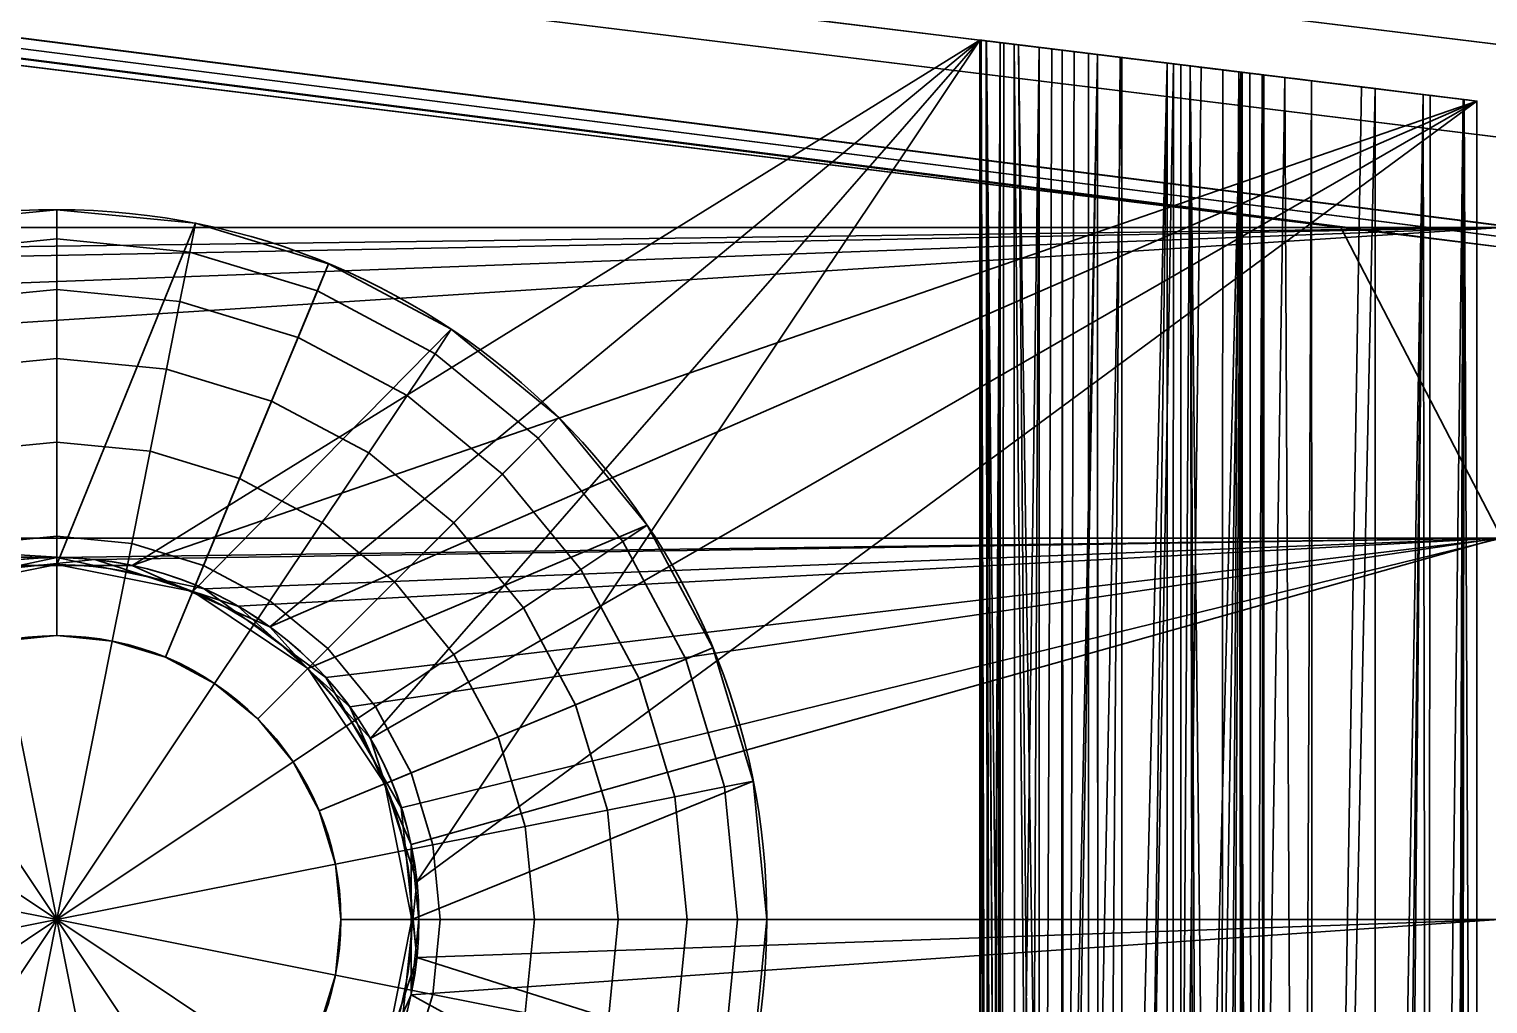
# Model space of a CAD drawing. Header units: millimetres. Extents: x 516 to 946, y 0 to 190.
# Drawn here: x 666.73 to 677, y 160.82 to 167.68 of the extents above; entities that cross this region are included whole.
import ezdxf

# ---------------------------------------------------------------- set-up
doc = ezdxf.new("R2010")
doc.units = ezdxf.units.MM
doc.layers.add('1', color=7, linetype='Continuous', true_color=0xffffff)

# ---------------------------------------------------------------- blocks, each defined once
blk = doc.blocks.new('UG_SURFACE_001')
at = {"layer": '1', "color": 252, "linetype": 'Continuous', "lineweight": 35}
for points in [[(161.528692, 168.725714, 3.5), (149.199486, 168.725714, 3.5), (149.199486, 166.288331, 3.5), (161.528692, 166.288331, 3.5)], [(161.528692, 166.288331, 1.5), (149.199486, 166.288331, 1.5), (149.199486, 168.725714, 1.5), (161.528692, 168.725714, 1.5)], [(161.528692, 166.288331, 3.5), (149.199486, 166.288331, 3.5), (149.199486, 164.100945, 3.5), (161.528692, 164.100945, 3.5)], [(161.528692, 164.100945, 1.5), (149.199486, 164.100945, 1.5), (149.199486, 166.288331, 1.5), (161.528692, 166.288331, 1.5)], [(149.199486, 164.100945, 3.5), (150.586471, 163.838744, 3.5), (151.641011, 163.949579, 3.5)], [(151.641011, 163.949579, 3.5), (161.528692, 164.100945, 3.5), (149.199486, 164.100945, 3.5)], [(149.199486, 164.100945, 1.5), (161.528692, 164.100945, 1.5), (151.641011, 163.949579, 1.5)], [(151.641011, 163.949579, 1.5), (150.586471, 163.838744, 1.5), (149.199486, 164.100945, 1.5)], [(161.528692, 164.100945, 3.5), (151.641011, 163.949579, 3.5), (152.649462, 163.621917, 3.5)], [(152.649462, 163.621917, 1.5), (151.641011, 163.949579, 1.5), (161.528692, 164.100945, 1.5)], [(152.649462, 163.621917, 3.5), (153.437465, 162.912399, 3.5), (161.528692, 164.100945, 3.5)], [(161.528692, 164.100945, 1.5), (153.437465, 162.912399, 1.5), (152.649462, 163.621917, 1.5)], [(161.528692, 164.100945, 3.5), (153.437465, 162.912399, 3.5), (153.86875, 161.943734, 3.5)], [(153.86875, 161.943734, 1.5), (153.437465, 162.912399, 1.5), (161.528692, 164.100945, 1.5)], [(153.86875, 161.943734, 3.5), (153.86875, 161.41355, 3.5), (161.528692, 161.41355, 3.5), (161.528692, 164.100945, 3.5)], [(161.528692, 164.100945, 1.5), (161.528692, 161.41355, 1.5), (153.924465, 161.41355, 1.5), (153.86875, 161.943734, 1.5)], [(151.641011, 163.949579, 1.5), (151.641011, 163.949579, 3.5), (150.586471, 163.838744, 3.5), (150.586471, 163.838744, 1.5)], [(152.649462, 163.621917, 1.5), (152.649462, 163.621917, 3.5), (151.641011, 163.949579, 3.5), (151.641011, 163.949579, 1.5)], [(153.437465, 162.912399, 1.5), (153.437465, 162.912399, 3.5), (152.649462, 163.621917, 3.5), (152.649462, 163.621917, 1.5)], [(153.86875, 161.943734, 1.5), (153.86875, 161.943734, 3.5), (153.437465, 162.912399, 3.5), (153.437465, 162.912399, 1.5)], [(153.924465, 161.41355, 1.5), (153.86875, 161.41355, 3.5), (153.86875, 161.943734, 3.5)], [(153.86875, 161.943734, 3.5), (153.86875, 161.943734, 1.5), (153.924465, 161.41355, 1.5)], [(153.86875, 160.883382, 3.5), (153.437465, 159.914702, 3.5), (161.528692, 156.675711, 3.5), (161.528692, 161.41355, 3.5)], [(161.528692, 161.41355, 3.5), (153.86875, 161.41355, 3.5), (153.86875, 160.883382, 3.5)], [(153.86875, 160.883382, 1.5), (153.924465, 161.41355, 1.5), (161.528692, 161.41355, 1.5), (161.528692, 156.675711, 1.5)], [(153.924465, 161.41355, 1.5), (153.86875, 160.883382, 1.5), (153.86875, 160.883382, 3.5)], [(153.86875, 160.883382, 3.5), (153.86875, 161.41355, 3.5), (153.924465, 161.41355, 1.5)], [(161.528692, 156.675711, 1.5), (153.437465, 159.914702, 1.5), (153.86875, 160.883382, 1.5)], [(153.437465, 159.914702, 1.5), (153.437465, 159.914702, 3.5), (153.86875, 160.883382, 3.5), (153.86875, 160.883382, 1.5)]]:
    blk.add_3dface(points, dxfattribs=at)
blk = doc.blocks.new('1стенка_MODEL')
at = {"layer": '1', "color": 252, "linetype": 'Continuous', "lineweight": 35, "extrusion": (0, 0, -1)}
blk.add_circle((-151.374469, 161.413552, -3.5), 2.55, dxfattribs=at)
at = {"layer": '1', "color": 252, "linetype": 'Continuous', "lineweight": 35}
blk.add_circle((151.374469, 161.413552, 1.5), 2.55, dxfattribs=at)
blk.add_blockref('UG_SURFACE_001', (0, 0), dxfattribs=at)
blk = doc.blocks.new('UG_SURFACE_002')
at = {"layer": '1', "color": 252, "linetype": 'Continuous', "lineweight": 35}
for points in [[(2.492546, 189.693958, 16.5), (201.001778, 165.320083, 3.5), (193.116084, 166.288331, 3.5)], [(193.116084, 166.288331, 3.5), (181.150854, 167.757466, 3.5), (2.492546, 189.693958, 16.5)], [(2.492546, 189.693958, 16.5), (220.852703, 162.882701, 3.5), (210.930929, 164.100945, 3.5)], [(210.930929, 164.100945, 3.5), (201.001778, 165.320083, 3.5), (2.492546, 189.693958, 16.5)], [(2.492546, 189.693958, 16.5), (254.704952, 158.726171, 3.5), (220.852703, 162.882701, 3.5)], [(254.704952, 158.726171, 3.5), (2.492546, 189.693958, 16.5), (7.492546, 189.08003, 21.500001), (414.399207, 139.11818, 21.500001)], [(7.492546, 187.785283, 21.500001), (414.242595, 137.84267, 21.500001), (414.399207, 139.11818, 21.500001), (7.492546, 189.08003, 21.500001)], [(414.242595, 137.84267, 21.500001), (7.492546, 187.785283, 21.500001), (7.489942, 187.724829, 21.497397)], [(2.492546, 187.540576, 6.734633), (419.101447, 136.387423, 6.734633), (419.120014, 136.538535, 7.5), (2.492546, 187.693954, 7.5)], [(413.8695, 137.183219, 20.8), (7.697187, 187.054902, 20.8), (2.492546, 187.693954, 7.5), (419.120014, 136.538535, 7.5)], [(414.242595, 137.84267, 21.500001), (7.489942, 187.724829, 21.497397), (7.488322, 187.517792, 21.440059)], [(2.492546, 187.103763, 6.085787), (419.048607, 135.957107, 6.085787), (419.101447, 136.387423, 6.734633), (2.492546, 187.540576, 6.734633)], [(414.188027, 137.579471, 21.446716), (7.488322, 187.517792, 21.440059), (7.487983, 187.474385, 21.428039)], [(414.188027, 137.579471, 21.446716), (7.487983, 187.474385, 21.428039), (7.521724, 187.286004, 21.291038)], [(7.488322, 187.517792, 21.440059), (414.188027, 137.579471, 21.446716), (414.242595, 137.84267, 21.500001)], [(414.097965, 137.36172, 21.294976), (7.521724, 187.286004, 21.291038), (7.526125, 187.261432, 21.273168)], [(7.521724, 187.286004, 21.291038), (414.097965, 137.36172, 21.294976), (414.188027, 137.579471, 21.446716)], [(414.097965, 137.36172, 21.294976), (7.526125, 187.261432, 21.273168), (7.594966, 187.123388, 21.066504)], [(2.492546, 186.450049, 5.652241), (418.969542, 135.313109, 5.652241), (419.048607, 135.957107, 6.085787), (2.492546, 187.103763, 6.085787)], [(413.986117, 137.222588, 21.067878), (7.594966, 187.123388, 21.066504), (7.599175, 187.114954, 21.053867)], [(7.594966, 187.123388, 21.066504), (413.986117, 137.222588, 21.067878), (414.097965, 137.36172, 21.294976)], [(7.599175, 187.114954, 21.053867), (7.697187, 187.054902, 20.8), (413.8695, 137.183219, 20.8)], [(413.8695, 137.183219, 20.8), (413.986117, 137.222588, 21.067878), (7.599175, 187.114954, 21.053867)], [(418.969542, 135.313109, 5.652241), (2.492546, 186.450049, 5.652241), (201.001778, 161.30507, 5.5), (220.852703, 158.867672, 5.5)], [(2.492546, 186.450049, 5.652241), (178.23121, 164.100945, 5.5), (200.118229, 161.41355, 5.5)], [(2.492546, 186.450049, 5.652241), (161.549926, 166.149139, 5.5), (178.23121, 164.100945, 5.5)], [(200.118229, 161.41355, 5.5), (201.001778, 161.30507, 5.5), (2.492546, 186.450049, 5.652241)], [(2.492546, 186.450049, 5.652241), (141.199008, 168.647915, 5.5), (160.41638, 166.288331, 5.5)], [(160.41638, 166.288331, 5.5), (161.549926, 166.149139, 5.5), (2.492546, 186.450049, 5.652241)], [(411.854982, 119.865932, 5.446716), (7.670435, 169.493556, 5.446716), (7.557361, 169.278637, 5.294975), (411.920667, 119.629063, 5.294975)], [(7.670435, 169.493556, 5.446716), (155.07856, 151.664004, 5.5), (141.199008, 153.368205, 5.5)], [(7.670435, 169.493556, 5.446716), (172.89339, 149.476618, 5.5), (161.549926, 150.869414, 5.5)], [(161.549926, 150.869414, 5.5), (155.07856, 151.664004, 5.5), (7.670435, 169.493556, 5.446716)], [(7.670435, 169.493556, 5.446716), (411.854982, 119.865932, 5.446716), (216.667414, 144.101843, 5.5), (201.001778, 146.025345, 5.5)], [(201.001778, 146.025345, 5.5), (172.89339, 149.476618, 5.5), (7.670435, 169.493556, 5.446716)], [(411.920667, 119.629063, 5.294975), (7.557361, 169.278637, 5.294975), (7.481808, 169.135034, 5.067878), (411.964566, 119.470797, 5.067878)], [(411.964566, 119.470797, 5.067878), (7.481808, 169.135034, 5.067878), (7.455277, 169.084609, 4.8), (411.979973, 119.415216, 4.8)], [(149.334699, 151.664004, 3.5), (161.549926, 150.164157, 3.5), (411.979973, 119.415216, 4.8), (7.455277, 169.084609, 4.8)], [(121.598087, 168.725714, 3.5), (161.549926, 168.725714, 3.5), (161.549926, 166.288331, 3.5), (121.598087, 166.288331, 3.5)], [(141.199008, 168.647915, 5.5), (141.199008, 166.288331, 5.5), (160.41638, 166.288331, 5.5)], [(131.52355, 165.900946, 3.5), (121.598087, 166.288331, 3.5), (161.549926, 166.288331, 3.5)], [(161.549926, 166.288331, 3.5), (132.357359, 165.723711, 3.5), (131.52355, 165.900946, 3.5)], [(161.549926, 166.288331, 3.5), (133.047, 165.22266, 3.5), (132.357359, 165.723711, 3.5)], [(133.473217, 164.484426, 3.5), (133.047, 165.22266, 3.5), (161.549926, 166.288331, 3.5)], [(161.549926, 166.288331, 3.5), (161.549926, 164.100945, 3.5), (133.51351, 164.100945, 3.5), (133.473217, 164.484426, 3.5)], [(160.41638, 166.288331, 5.5), (141.199008, 166.288331, 5.5), (141.199008, 164.100945, 5.5), (161.549926, 164.100945, 5.5)], [(161.549926, 164.100945, 5.5), (161.549926, 166.149139, 5.5), (160.41638, 166.288331, 5.5)], [(133.51351, 164.100945, 3.5), (161.549926, 164.100945, 3.5), (151.374474, 163.963556, 3.5)], [(151.374474, 163.963556, 3.5), (150.337294, 163.743094, 3.5), (133.51351, 164.100945, 3.5)], [(141.199008, 164.100945, 5.5), (150.337294, 163.743094, 5.5), (151.374474, 163.963556, 5.5)], [(151.374474, 163.963556, 5.5), (161.549926, 164.100945, 5.5), (141.199008, 164.100945, 5.5)], [(161.549926, 164.100945, 3.5), (152.411655, 163.743094, 3.5), (151.374474, 163.963556, 3.5)], [(151.374474, 163.963556, 5.5), (152.411655, 163.743094, 5.5), (161.549926, 164.100945, 5.5)], [(153.269485, 163.119838, 3.5), (152.411655, 163.743094, 3.5), (161.549926, 164.100945, 3.5)], [(161.549926, 164.100945, 5.5), (152.411655, 163.743094, 5.5), (153.269485, 163.119838, 5.5)], [(161.549926, 164.100945, 3.5), (153.799668, 162.201539, 3.5), (153.269485, 163.119838, 3.5)], [(153.269485, 163.119838, 5.5), (153.799668, 162.201539, 5.5), (161.549926, 164.100945, 5.5)], [(153.910503, 161.146998, 3.5), (153.799668, 162.201539, 3.5), (161.549926, 164.100945, 3.5), (161.549926, 158.726171, 3.5)], [(153.799668, 162.201539, 5.5), (153.882489, 161.41355, 5.5), (161.549926, 161.41355, 5.5), (161.549926, 164.100945, 5.5)], [(151.374474, 163.963556, 3.5), (151.374474, 163.963556, 5.5), (150.337294, 163.743094, 5.5), (150.337294, 163.743094, 3.5)], [(152.411655, 163.743094, 3.5), (152.411655, 163.743094, 5.5), (151.374474, 163.963556, 5.5), (151.374474, 163.963556, 3.5)], [(153.269485, 163.119838, 3.5), (153.269485, 163.119838, 5.5), (152.411655, 163.743094, 5.5), (152.411655, 163.743094, 3.5)], [(153.799668, 162.201539, 3.5), (153.799668, 162.201539, 5.5), (153.269485, 163.119838, 5.5), (153.269485, 163.119838, 3.5)], [(153.882489, 161.41355, 5.5), (153.799668, 162.201539, 5.5), (153.799668, 162.201539, 3.5), (153.910503, 161.146998, 3.5)], [(153.910503, 161.146998, 5.5), (153.582826, 160.138547, 5.5), (161.549926, 156.538785, 5.5), (161.549926, 161.41355, 5.5)], [(153.910503, 161.146998, 3.5), (153.910503, 161.146998, 5.5), (153.882489, 161.41355, 5.5)], [(161.549926, 161.41355, 5.5), (153.882489, 161.41355, 5.5), (153.910503, 161.146998, 5.5)], [(161.549926, 158.726171, 3.5), (153.582826, 160.138547, 3.5), (153.910503, 161.146998, 3.5)], [(153.582826, 160.138547, 3.5), (153.582826, 160.138547, 5.5), (153.910503, 161.146998, 5.5), (153.910503, 161.146998, 3.5)]]:
    blk.add_3dface(points, dxfattribs=at)
blk = doc.blocks.new('3пояс_верхний_MODEL')
at = {"layer": '1', "color": 252, "linetype": 'Continuous', "lineweight": 35}
blk.add_line((418.876269, 134.553442, 5.5), (2.492546, 185.678934, 5.5), dxfattribs=at)
at = {"layer": '1', "color": 252, "linetype": 'Continuous', "lineweight": 35, "extrusion": (0, 0, -1)}
blk.add_circle((-151.374469, 161.413552, -3.5), 2.55, dxfattribs=at)
at = {"layer": '1', "color": 252, "linetype": 'Continuous', "lineweight": 35, "extrusion": (2.9583e-16, 2.53862e-15, -1)}
blk.add_circle((-151.374469, 161.413552, -5.5), 2.55, dxfattribs=at)
at = {"layer": '1', "color": 252, "linetype": 'Continuous', "lineweight": 35}
blk.add_blockref('UG_SURFACE_002', (0, 0), dxfattribs=at)
blk = doc.blocks.new('UG_SURFACE_004')
at = {"layer": '1', "color": 252, "linetype": 'Continuous', "lineweight": 35}
for points in [[(146.337196, 169.024542, 5.5), (161.374465, 167.178199, 5.5), (151.904643, 163.907826, 5.5), (150.844291, 163.907826, 5.5)], [(161.374465, 167.178199, 5.5), (146.337196, 169.024542, 5.5), (146.337196, 169.024542, 6.3)], [(147.264868, 168.910637, 7), (157.874465, 167.607948, 7), (161.374465, 167.178199, 5.5), (146.337196, 169.024542, 6.3)], [(157.874465, 167.607948, 7), (147.264868, 168.910637, 7), (150.844291, 163.907826, 7), (151.904643, 163.907826, 7)], [(151.904643, 163.907826, 7), (152.873322, 163.476542, 7), (157.874465, 167.607948, 7)], [(157.874465, 167.607948, 7), (152.873322, 163.476542, 7), (153.582826, 162.688553, 7)], [(153.582826, 162.688553, 7), (153.910503, 161.680102, 7), (157.874465, 167.607948, 7)], [(153.910503, 161.680102, 7), (153.799668, 160.625562, 7), (157.87448, 149.228901, 7), (157.874465, 167.607948, 7)], [(157.874465, 167.607948, 7), (157.87448, 149.228901, 7), (158.639833, 149.210155, 7.152241), (158.639833, 167.513967, 7.152241)], [(157.874465, 167.607948, 7), (158.639833, 167.513967, 7.152241), (161.374465, 167.178199, 5.5)], [(157.942265, 147.209555, 23.403322), (157.876566, 147.177398, 23.664474), (157.884464, 167.606711, 23.923453)], [(157.876566, 147.177398, 23.664474), (157.915458, 147.146136, 23.918478), (157.884464, 167.606711, 23.923453)], [(160.659328, 167.266011, 25.140055), (157.884464, 167.606711, 23.923453), (157.883927, 167.606786, 23.931777), (158.018261, 167.59029, 24.412135)], [(158.018261, 167.59029, 24.412135), (157.883927, 167.606786, 23.931777), (157.915458, 147.146136, 23.918478)], [(157.883927, 167.606786, 23.931777), (157.884464, 167.606711, 23.923453), (157.915458, 147.146136, 23.918478)], [(157.918096, 167.602584, 23.39598), (157.884464, 167.606711, 23.923453), (160.659328, 167.266011, 25.140055)], [(157.884464, 167.606711, 23.923453), (157.918096, 167.602584, 23.39598), (157.942265, 147.209555, 23.403322)], [(157.915458, 147.146136, 23.918478), (157.929674, 147.134706, 24.011308), (158.018261, 167.59029, 24.412135)], [(160.659328, 167.266011, 25.140055), (158.116058, 167.57828, 22.885824), (157.921106, 167.602211, 23.348656), (157.918096, 167.602584, 23.39598)], [(157.918096, 167.602584, 23.39598), (158.044189, 147.259429, 22.998191), (157.972127, 147.224158, 23.284644)], [(158.044189, 147.259429, 22.998191), (157.918096, 167.602584, 23.39598), (157.921106, 167.602211, 23.348656)], [(157.972127, 147.224158, 23.284644), (157.942265, 147.209555, 23.403322), (157.918096, 167.602584, 23.39598)], [(157.921106, 167.602211, 23.348656), (158.116058, 167.57828, 22.885824), (158.122763, 147.272214, 22.894274)], [(158.122763, 147.272214, 22.894274), (158.044189, 147.259429, 22.998191), (157.921106, 167.602211, 23.348656)], [(158.018261, 167.59029, 24.412135), (157.929674, 147.134706, 24.011308), (157.982275, 147.092432, 24.354706)], [(157.982275, 147.092432, 24.354706), (158.016115, 147.085696, 24.409393), (158.018261, 167.59029, 24.412135)], [(158.042133, 167.587355, 24.497468), (158.018261, 167.59029, 24.412135), (158.016115, 147.085696, 24.409393)], [(158.291832, 167.556703, 24.854081), (158.042133, 167.587355, 24.497468), (158.016115, 147.085696, 24.409393)], [(158.016115, 147.085696, 24.409393), (158.190131, 147.051081, 24.690606), (158.291832, 167.556703, 24.854081)], [(158.702165, 167.506322, 25.210757), (158.018261, 167.59029, 24.412135), (158.042133, 167.587355, 24.497468), (158.291832, 167.556703, 24.854081)], [(158.018261, 167.59029, 24.412135), (159.712419, 167.38227, 25.472779), (160.020962, 167.344391, 25.454491), (160.210669, 167.321101, 25.374968)], [(158.702165, 167.506322, 25.210757), (158.862993, 167.486563, 25.325645), (159.192488, 167.446107, 25.420452), (158.018261, 167.59029, 24.412135)], [(159.192488, 167.446107, 25.420452), (159.432098, 167.416692, 25.489395), (159.712419, 167.38227, 25.472779), (158.018261, 167.59029, 24.412135)], [(160.210669, 167.321101, 25.374968), (160.561979, 167.277962, 25.227688), (160.659328, 167.266011, 25.140055), (158.018261, 167.59029, 24.412135)], [(158.454433, 167.536736, 22.470765), (158.147305, 167.57445, 22.811661), (158.116058, 167.57828, 22.885824), (160.659328, 167.266011, 25.140055)], [(158.313796, 147.303328, 22.641586), (158.116058, 167.57828, 22.885824), (158.147305, 167.57445, 22.811661)], [(158.313796, 147.303328, 22.641586), (158.122763, 147.272214, 22.894274), (158.116058, 167.57828, 22.885824)], [(158.147305, 167.57445, 22.811661), (158.454433, 167.536736, 22.470765), (158.44804, 147.325188, 22.464022)], [(158.44804, 147.325188, 22.464022), (158.313796, 147.303328, 22.641586), (158.147305, 167.57445, 22.811661)], [(158.190131, 147.051081, 24.690606), (158.292085, 147.030801, 24.855342), (158.291832, 167.556703, 24.854081)], [(158.291832, 167.556703, 24.854081), (158.380881, 167.545766, 24.98126), (158.702165, 167.506322, 25.210757)], [(158.380881, 167.545766, 24.98126), (158.291832, 167.556703, 24.854081), (158.292085, 147.030801, 24.855342)], [(158.702165, 167.506322, 25.210757), (158.380881, 167.545766, 24.98126), (158.292085, 147.030801, 24.855342)], [(158.292085, 147.030801, 24.855342), (158.350587, 147.019163, 24.949878), (158.702165, 167.506322, 25.210757)], [(158.350587, 147.019163, 24.949878), (158.708528, 146.988213, 25.201309), (158.702165, 167.506322, 25.210757)], [(158.470333, 147.328824, 22.434536), (158.44804, 147.325188, 22.464022), (158.454433, 167.536736, 22.470765)], [(160.659328, 167.266011, 25.140055), (158.874467, 167.485163, 22.168862), (158.537686, 167.526513, 22.378361), (158.454433, 167.536736, 22.470765)], [(158.470333, 147.328824, 22.434536), (158.454433, 167.536736, 22.470765), (158.537686, 167.526513, 22.378361)], [(158.470333, 147.328824, 22.434536), (158.537686, 167.526513, 22.378361), (158.874467, 167.485163, 22.168862)], [(158.874467, 167.485163, 22.168862), (158.874467, 147.361517, 22.168862), (158.470333, 147.328824, 22.434536)], [(158.639833, 167.513967, 7.152241), (158.639833, 149.210155, 7.152241), (159.288689, 149.156779, 7.585786), (159.288675, 167.434305, 7.585786)], [(158.639833, 167.513967, 7.152241), (159.288675, 167.434305, 7.585786), (161.374465, 167.178199, 5.5)], [(158.708528, 146.988213, 25.201309), (158.708721, 146.988198, 25.201449), (158.702165, 167.506322, 25.210757)], [(158.862993, 167.486563, 25.325645), (158.702165, 167.506322, 25.210757), (158.708721, 146.988198, 25.201449)], [(159.192488, 167.446107, 25.420452), (158.862993, 167.486563, 25.325645), (158.708721, 146.988198, 25.201449)], [(158.708721, 146.988198, 25.201449), (158.927828, 146.969244, 25.35536), (159.192488, 167.446107, 25.420452)], [(158.874467, 167.485163, 22.168862), (160.659328, 167.266011, 25.140055), (160.995871, 167.22469, 24.837084)], [(160.995871, 167.22469, 24.837084), (161.045909, 167.218536, 24.746114), (159.238487, 167.440459, 21.913527), (158.874467, 167.485163, 22.168862)], [(158.874467, 147.361517, 22.168862), (158.874467, 167.485163, 22.168862), (159.238487, 167.440459, 21.913527)], [(159.238487, 167.440459, 21.913527), (159.227893, 147.394478, 21.901192), (158.874467, 147.361517, 22.168862)], [(158.927828, 146.969244, 25.35536), (159.192532, 146.962136, 25.413131), (159.192488, 167.446107, 25.420452)], [(159.432098, 167.416692, 25.489395), (159.192488, 167.446107, 25.420452), (159.192532, 146.962136, 25.413131)], [(159.227893, 147.394478, 21.901192), (159.238487, 167.440459, 21.913527), (159.355789, 167.426065, 21.83125)], [(159.238487, 167.440459, 21.913527), (161.045909, 167.218536, 24.746114), (161.276951, 167.190164, 24.326025), (161.285475, 167.189121, 24.275687)], [(161.285475, 167.189121, 24.275687), (161.374465, 167.178199, 23.75), (159.355789, 167.426065, 21.83125), (159.238487, 167.440459, 21.913527)], [(159.712419, 167.38227, 25.472779), (159.432098, 167.416692, 25.489395), (159.192532, 146.962136, 25.413131)], [(159.192532, 146.962136, 25.413131), (159.391388, 146.956787, 25.456533), (159.712419, 167.38227, 25.472779)], [(159.395799, 147.410125, 21.774031), (159.227893, 147.394478, 21.901192), (159.355789, 167.426065, 21.83125)], [(159.288675, 167.434305, 7.585786), (159.288689, 149.156779, 7.585786), (159.722239, 149.076909, 8.234633), (159.722224, 167.381063, 8.234633)], [(159.288675, 167.434305, 7.585786), (159.722224, 167.381063, 8.234633), (161.374465, 167.178199, 5.5)], [(159.585491, 167.397857, 21.510229), (159.355789, 167.426065, 21.83125), (161.374465, 167.178199, 23.75)], [(159.355789, 167.426065, 21.83125), (159.585491, 167.397857, 21.510229), (159.573704, 147.443056, 21.506596)], [(159.573704, 147.443056, 21.506596), (159.443229, 147.41455, 21.738112), (159.355789, 167.426065, 21.83125)], [(159.443229, 147.41455, 21.738112), (159.395799, 147.410125, 21.774031), (159.355789, 167.426065, 21.83125)], [(159.712419, 167.38227, 25.472779), (159.391388, 146.956787, 25.456533), (159.588888, 146.951482, 25.499638)], [(159.573704, 147.443056, 21.506596), (159.585491, 167.397857, 21.510229), (159.698829, 167.383939, 21.351838)], [(159.73492, 147.478268, 21.220516), (159.573704, 147.443056, 21.506596), (159.698829, 167.383939, 21.351838)], [(161.374465, 167.178199, 23.75), (159.698829, 167.383939, 21.351838), (159.585491, 167.397857, 21.510229)], [(159.588888, 146.951482, 25.499638), (159.710854, 146.953955, 25.479527), (159.712419, 167.38227, 25.472779)], [(159.774825, 167.374611, 21.090742), (159.698829, 167.383939, 21.351838), (161.374465, 167.178199, 23.75)], [(159.698829, 167.383939, 21.351838), (159.774825, 167.374611, 21.090742), (159.79512, 147.493467, 21.097118)], [(159.79512, 147.493467, 21.097118), (159.791544, 147.490636, 21.120051), (159.698829, 167.383939, 21.351838)], [(159.791544, 147.490636, 21.120051), (159.73492, 147.478268, 21.220516), (159.698829, 167.383939, 21.351838)], [(160.020962, 167.344391, 25.454491), (159.712419, 167.38227, 25.472779), (159.710854, 146.953955, 25.479527)], [(160.020962, 167.344391, 25.454491), (159.710854, 146.953955, 25.479527), (160.12229, 146.962315, 25.411688)], [(159.722224, 167.381063, 8.234633), (159.722239, 149.076909, 8.234633), (159.874469, 148.982689, 9), (159.874469, 167.362377, 9)], [(161.374465, 167.178199, 5.5), (159.722224, 167.381063, 8.234633), (159.874469, 167.362377, 9)], [(161.374465, 167.178199, 23.75), (159.862995, 167.363778, 20.787744), (159.774825, 167.374611, 21.090742)], [(159.79512, 147.493467, 21.097118), (159.774825, 167.374611, 21.090742), (159.862995, 167.363778, 20.787744)], [(159.874469, 147.556171, 20.587722), (159.79512, 147.493467, 21.097118), (159.862995, 167.363778, 20.787744)], [(159.874469, 167.362377, 20.587722), (159.862995, 167.363778, 20.787744), (161.374465, 167.178199, 23.75)], [(159.862995, 167.363778, 20.787744), (159.874469, 167.362377, 20.587722), (159.874469, 147.556171, 20.587722)], [(161.374465, 167.178199, 23.75), (161.374465, 167.178199, 5.5), (159.874469, 167.362377, 9), (159.874469, 167.362377, 20.587722)], [(159.874469, 147.556171, 20.587722), (159.874469, 167.362377, 20.587722), (159.874469, 167.362377, 9), (159.874469, 148.982689, 9)], [(160.210669, 167.321101, 25.374968), (160.020962, 167.344391, 25.454491), (160.12229, 146.962315, 25.411688)], [(160.12229, 146.962315, 25.411688), (160.219222, 146.964282, 25.395704), (160.210669, 167.321101, 25.374968)], [(160.561979, 167.277962, 25.227688), (160.210669, 167.321101, 25.374968), (160.219222, 146.964282, 25.395704)], [(160.561979, 167.277962, 25.227688), (160.219222, 146.964282, 25.395704), (160.219878, 146.964297, 25.395596)], [(160.659328, 167.266011, 25.140055), (160.561979, 167.277962, 25.227688), (160.219878, 146.964297, 25.395596)], [(160.219878, 146.964297, 25.395596), (160.656422, 146.997035, 25.129648), (160.659328, 167.266011, 25.140055)], [(160.995871, 167.22469, 24.837084), (160.659328, 167.266011, 25.140055), (160.656422, 146.997035, 25.129648)], [(161.374465, 167.178199, 5.5), (152.873322, 163.476542, 5.5), (151.904643, 163.907826, 5.5)], [(153.582826, 162.688553, 5.5), (152.873322, 163.476542, 5.5), (161.374465, 167.178199, 5.5)], [(161.374465, 167.178199, 5.5), (153.910503, 161.680102, 5.5), (153.582826, 162.688553, 5.5)], [(161.374465, 167.178199, 5.5), (161.37448, 149.413556, 5.5), (153.799668, 160.625562, 5.5), (153.910503, 161.680102, 5.5)], [(160.995871, 167.22469, 24.837084), (160.656422, 146.997035, 25.129648), (160.769239, 147.005498, 25.060913)], [(160.995871, 167.22469, 24.837084), (160.769239, 147.005498, 25.060913), (160.813734, 147.008836, 25.033807)], [(160.995871, 167.22469, 24.837084), (160.813734, 147.008836, 25.033807), (161.028877, 147.045955, 24.73223)], [(161.028877, 147.045955, 24.73223), (161.045909, 167.218536, 24.746114), (160.995871, 167.22469, 24.837084)], [(161.276951, 167.190164, 24.326025), (161.045909, 167.218536, 24.746114), (161.028877, 147.045955, 24.73223)], [(161.276951, 167.190164, 24.326025), (161.028877, 147.045955, 24.73223), (161.214218, 147.077948, 24.472414)], [(161.276951, 167.190164, 24.326025), (161.214218, 147.077948, 24.472414), (161.225438, 147.079885, 24.456693)], [(161.276951, 167.190164, 24.326025), (161.225438, 147.079885, 24.456693), (161.264583, 147.102728, 24.271049)], [(161.264583, 147.102728, 24.271049), (161.285475, 167.189121, 24.275687), (161.276951, 167.190164, 24.326025)], [(161.285475, 167.189121, 24.275687), (161.264583, 147.102728, 24.271049), (161.37448, 147.166878, 23.75)], [(161.37448, 147.166878, 23.75), (161.374465, 167.178199, 23.75), (161.285475, 167.189121, 24.275687)], [(161.37448, 149.413556, 5.5), (161.374465, 167.178199, 5.5), (161.374465, 167.178199, 23.75), (161.37448, 147.166878, 23.75)], [(150.844291, 163.907826, 7), (150.844291, 163.907826, 5.5), (151.904643, 163.907826, 5.5), (151.904643, 163.907826, 7)], [(151.904643, 163.907826, 7), (151.904643, 163.907826, 5.5), (152.873322, 163.476542, 5.5), (152.873322, 163.476542, 7)], [(152.873322, 163.476542, 7), (152.873322, 163.476542, 5.5), (153.582826, 162.688553, 5.5), (153.582826, 162.688553, 7)], [(153.582826, 162.688553, 7), (153.582826, 162.688553, 5.5), (153.910503, 161.680102, 5.5), (153.910503, 161.680102, 7)], [(153.910503, 161.680102, 7), (153.910503, 161.680102, 5.5), (153.799668, 160.625562, 5.5), (153.799668, 160.625562, 7)]]:
    blk.add_3dface(points, dxfattribs=at)
blk = doc.blocks.new('5стойка_MODEL')
at = {"layer": '1', "color": 252, "linetype": 'Continuous', "lineweight": 35}
for p, q in [((146.337, 169.025, 5.5), (161.374, 167.178, 5.5)), ((157.874, 167.608, 7), (147.265, 168.911, 7)), ((157.874, 149.229, 7), (157.874, 167.608, 7)), ((158.874, 147.362, 22.169), (158.874, 167.485, 22.169)), ((159.874, 167.362, 9), (159.874, 148.983, 9)), ((159.874, 147.556, 20.588), (159.874, 167.362, 20.588)), ((159.874, 167.362, 20.588), (159.874, 167.362, 9)), ((161.374, 149.414, 5.5), (161.374, 167.178, 5.5)), ((161.374, 167.178, 5.5), (161.374, 167.178, 23.75)), ((161.374, 147.167, 23.75), (161.374, 167.178, 23.75))]:
    blk.add_line(p, q, dxfattribs=at)
for centre in [(151.374, 161.414, 5.5), (151.374, 161.414, 7)]:
    blk.add_circle(centre, 2.55, dxfattribs=at)
at = {"layer": '1', "color": 252, "linetype": 'Continuous', "lineweight": 35, "extrusion": (-0.121869, -0.992546, -1.72179e-15)}
blk.add_ellipse((157.874, 167.608, 9), major_axis=(2, -0.246), ratio=0.992546, start_param=4.712389, end_param=6.283185, dxfattribs=at)
at = {"layer": '1', "color": 252, "linetype": 'Continuous', "lineweight": 35, "extrusion": (0.121869, 0.992546, -1.52419e-14)}
blk.add_open_spline([(161.374, 167.178, 23.75), (161.374, 167.178, 24.381), (161.012, 167.223, 24.985), (159.922, 167.357, 25.583), (159.217, 167.443, 25.561), (158.169, 167.572, 24.902), (157.841, 167.612, 24.268), (157.914, 167.603, 23.027), (158.308, 167.555, 22.437), (158.874, 167.485, 22.169)], degree=3, knots=[0, 0, 0, 0, 0.25, 0.25, 0.5, 0.5, 0.75, 0.75, 1, 1, 1, 1], dxfattribs=at)
at = {"layer": '1', "color": 252, "linetype": 'Continuous', "lineweight": 35, "extrusion": (0.121869, 0.992546, -1.88504e-14)}
blk.add_open_spline([(158.874, 167.485, 22.169), (159.051, 167.463, 22.085), (159.216, 167.443, 21.969), (159.495, 167.409, 21.693), (159.613, 167.394, 21.529), (159.784, 167.373, 21.176), (159.841, 167.367, 20.982), (159.871, 167.363, 20.721), (159.874, 167.362, 20.655), (159.874, 167.362, 20.588)], degree=3, knots=[0, 0, 0, 0, 0.300289, 0.300289, 0.600688, 0.600688, 0.899465, 0.899465, 1, 1, 1, 1], dxfattribs=at)
at = {"layer": '1', "color": 252, "linetype": 'Continuous', "lineweight": 35}
blk.add_blockref('UG_SURFACE_004', (0, 0), dxfattribs=at)
blk = doc.blocks.new('UG_SURFACE_008')
at = {"layer": '1', "color": 252, "linetype": 'Continuous', "lineweight": 35}
for points in [[(0, 4.793682, -0.673863), (-0.935201, 4.701573, -0.673863), (-0.975452, 4.903927), (0, 5)], [(-0.956709, 2.309699), (0, 2.5), (0, 5), (-0.975452, 4.903927)], [(-0.975452, 4.903927, 5.5), (0, 5, 5.5), (0, 2.5, 5.5), (-0.956709, 2.309699, 5.5)], [(0, 5, 5.5), (-0.975452, 4.903927, 5.5), (-0.935201, 4.701573, 6.173863), (0, 4.793682, 6.173863)], [(0.935201, 4.701573, -0.673863), (0, 4.793682, -0.673863), (0, 5), (0.975452, 4.903927)], [(0.975452, 4.903927), (0, 5), (0, 2.5)], [(0, 2.5, 5.5), (0, 5, 5.5), (0.975452, 4.903927, 5.5)], [(0.975452, 4.903927, 5.5), (0, 5, 5.5), (0, 4.793682, 6.173863), (0.935201, 4.701573, 6.173863)], [(0, 2.5), (0.956709, 2.309699), (1.913417, 4.619398), (0.975452, 4.903927)], [(0.975452, 4.903927, 5.5), (1.913417, 4.619398, 5.5), (0.956709, 2.309699, 5.5), (0, 2.5, 5.5)], [(1.834463, 4.428785, -0.673863), (0.935201, 4.701573, -0.673863), (0.975452, 4.903927), (1.913417, 4.619398)], [(1.913417, 4.619398, 5.5), (0.975452, 4.903927, 5.5), (0.935201, 4.701573, 6.173863), (1.834463, 4.428785, 6.173863)], [(0, 4.43821, -1.282384), (-0.865852, 4.352931, -1.282384), (-0.935201, 4.701573, -0.673863), (0, 4.793682, -0.673863)], [(0, 4.793682, 6.173863), (-0.935201, 4.701573, 6.173863), (-0.865852, 4.352931, 6.782384), (0, 4.43821, 6.782384)], [(0.865852, 4.352931, -1.282384), (0, 4.43821, -1.282384), (0, 4.793682, -0.673863), (0.935201, 4.701573, -0.673863)], [(0.935201, 4.701573, 6.173863), (0, 4.793682, 6.173863), (0, 4.43821, 6.782384), (0.865852, 4.352931, 6.782384)], [(1.698429, 4.100371, -1.282384), (0.865852, 4.352931, -1.282384), (0.935201, 4.701573, -0.673863), (1.834463, 4.428785, -0.673863)], [(1.834463, 4.428785, 6.173863), (0.935201, 4.701573, 6.173863), (0.865852, 4.352931, 6.782384), (1.698429, 4.100371, 6.782384)], [(2.777851, 4.157348), (1.913417, 4.619398), (0.956709, 2.309699)], [(0.956709, 2.309699, 5.5), (1.913417, 4.619398, 5.5), (2.777851, 4.157348, 5.5)], [(2.663227, 3.985801, -0.673863), (1.834463, 4.428785, -0.673863), (1.913417, 4.619398), (2.777851, 4.157348)], [(2.777851, 4.157348, 5.5), (1.913417, 4.619398, 5.5), (1.834463, 4.428785, 6.173863), (2.663227, 3.985801, 6.173863)], [(0, 3.952562, -1.793075), (-0.771107, 3.876615, -1.793075), (-0.865852, 4.352931, -1.282384), (0, 4.43821, -1.282384)], [(0, 4.43821, 6.782384), (-0.865852, 4.352931, 6.782384), (-0.771107, 3.876615, 7.293075), (0, 3.952562, 7.293075)], [(0.771107, 3.876615, -1.793075), (0, 3.952562, -1.793075), (0, 4.43821, -1.282384), (0.865852, 4.352931, -1.282384)], [(0.865852, 4.352931, 6.782384), (0, 4.43821, 6.782384), (0, 3.952562, 7.293075), (0.771107, 3.876615, 7.293075)], [(2.465737, 3.690237, -1.282384), (1.698429, 4.100371, -1.282384), (1.834463, 4.428785, -0.673863), (2.663227, 3.985801, -0.673863)], [(2.663227, 3.985801, 6.173863), (1.834463, 4.428785, 6.173863), (1.698429, 4.100371, 6.782384), (2.465737, 3.690237, 6.782384)], [(1.51258, 3.651692, -1.793075), (0.771107, 3.876615, -1.793075), (0.865852, 4.352931, -1.282384), (1.698429, 4.100371, -1.282384)], [(1.698429, 4.100371, 6.782384), (0.865852, 4.352931, 6.782384), (0.771107, 3.876615, 7.293075), (1.51258, 3.651692, 7.293075)], [(0.956709, 2.309699), (1.767767, 1.767767), (3.535534, 3.535534), (2.777851, 4.157348)], [(2.777851, 4.157348, 5.5), (3.535534, 3.535534, 5.5), (1.767767, 1.767767, 5.5), (0.956709, 2.309699, 5.5)], [(3.389645, 3.389645, -0.673863), (2.663227, 3.985801, -0.673863), (2.777851, 4.157348), (3.535534, 3.535534)], [(3.535534, 3.535534, 5.5), (2.777851, 4.157348, 5.5), (2.663227, 3.985801, 6.173863), (3.389645, 3.389645, 6.173863)], [(2.195926, 3.286436, -1.793075), (1.51258, 3.651692, -1.793075), (1.698429, 4.100371, -1.282384), (2.465737, 3.690237, -1.282384)], [(2.465737, 3.690237, 6.782384), (1.698429, 4.100371, 6.782384), (1.51258, 3.651692, 7.293075), (2.195926, 3.286436, 7.293075)], [(0, 3.362668, -2.178669), (-0.656024, 3.298055, -2.178669), (-0.771107, 3.876615, -1.793075), (0, 3.952562, -1.793075)], [(0, 3.952562, 7.293075), (-0.771107, 3.876615, 7.293075), (-0.656024, 3.298055, 7.678669), (0, 3.362668, 7.678669)], [(0.656024, 3.298055, -2.178669), (0, 3.362668, -2.178669), (0, 3.952562, -1.793075), (0.771107, 3.876615, -1.793075)], [(0.771107, 3.876615, 7.293075), (0, 3.952562, 7.293075), (0, 3.362668, 7.678669), (0.656024, 3.298055, 7.678669)], [(3.138288, 3.138288, -1.282384), (2.465737, 3.690237, -1.282384), (2.663227, 3.985801, -0.673863), (3.389645, 3.389645, -0.673863)], [(3.389645, 3.389645, 6.173863), (2.663227, 3.985801, 6.173863), (2.465737, 3.690237, 6.782384), (3.138288, 3.138288, 6.782384)], [(1.286837, 3.1067, -2.178669), (0.656024, 3.298055, -2.178669), (0.771107, 3.876615, -1.793075), (1.51258, 3.651692, -1.793075)], [(1.51258, 3.651692, 7.293075), (0.771107, 3.876615, 7.293075), (0.656024, 3.298055, 7.678669), (1.286837, 3.1067, 7.678669)], [(1.868198, 2.795956, -2.178669), (1.286837, 3.1067, -2.178669), (1.51258, 3.651692, -1.793075), (2.195926, 3.286436, -1.793075)], [(2.195926, 3.286436, 7.293075), (1.51258, 3.651692, 7.293075), (1.286837, 3.1067, 7.678669), (1.868198, 2.795956, 7.678669)], [(2.794884, 2.794884, -1.793075), (2.195926, 3.286436, -1.793075), (2.465737, 3.690237, -1.282384), (3.138288, 3.138288, -1.282384)], [(3.138288, 3.138288, 6.782384), (2.465737, 3.690237, 6.782384), (2.195926, 3.286436, 7.293075), (2.794884, 2.794884, 7.293075)], [(4.157348, 2.777851), (3.535534, 3.535534), (1.767767, 1.767767)], [(1.767767, 1.767767, 5.5), (3.535534, 3.535534, 5.5), (4.157348, 2.777851, 5.5)], [(3.985801, 2.663227, -0.673863), (3.389645, 3.389645, -0.673863), (3.535534, 3.535534), (4.157348, 2.777851)], [(4.157348, 2.777851, 5.5), (3.535534, 3.535534, 5.5), (3.389645, 3.389645, 6.173863), (3.985801, 2.663227, 6.173863)], [(0, 2.700021, -2.41858), (-0.526748, 2.648141, -2.41858), (-0.656024, 3.298055, -2.178669), (0, 3.362668, -2.178669)], [(0, 3.362668, 7.678669), (-0.656024, 3.298055, 7.678669), (-0.526748, 2.648141, 7.91858), (0, 2.700021, 7.91858)], [(0.526748, 2.648141, -2.41858), (0, 2.700021, -2.41858), (0, 3.362668, -2.178669), (0.656024, 3.298055, -2.178669)], [(0.656024, 3.298055, 7.678669), (0, 3.362668, 7.678669), (0, 2.700021, 7.91858), (0.526748, 2.648141, 7.91858)], [(1.033253, 2.494494, -2.41858), (0.526748, 2.648141, -2.41858), (0.656024, 3.298055, -2.178669), (1.286837, 3.1067, -2.178669)], [(1.286837, 3.1067, 7.678669), (0.656024, 3.298055, 7.678669), (0.526748, 2.648141, 7.91858), (1.033253, 2.494494, 7.91858)], [(3.690237, 2.465737, -1.282384), (3.138288, 3.138288, -1.282384), (3.389645, 3.389645, -0.673863), (3.985801, 2.663227, -0.673863)], [(3.985801, 2.663227, 6.173863), (3.389645, 3.389645, 6.173863), (3.138288, 3.138288, 6.782384), (3.690237, 2.465737, 6.782384)], [(2.377765, 2.377765, -2.178669), (1.868198, 2.795956, -2.178669), (2.195926, 3.286436, -1.793075), (2.794884, 2.794884, -1.793075)], [(2.794884, 2.794884, 7.293075), (2.195926, 3.286436, 7.293075), (1.868198, 2.795956, 7.678669), (2.377765, 2.377765, 7.678669)], [(1.500051, 2.244985, -2.41858), (1.033253, 2.494494, -2.41858), (1.286837, 3.1067, -2.178669), (1.868198, 2.795956, -2.178669)], [(1.868198, 2.795956, 7.678669), (1.286837, 3.1067, 7.678669), (1.033253, 2.494494, 7.91858), (1.500051, 2.244985, 7.91858)], [(3.286436, 2.195926, -1.793075), (2.794884, 2.794884, -1.793075), (3.138288, 3.138288, -1.282384), (3.690237, 2.465737, -1.282384)], [(3.690237, 2.465737, 6.782384), (3.138288, 3.138288, 6.782384), (2.794884, 2.794884, 7.293075), (3.286436, 2.195926, 7.293075)], [(1.909203, 1.909203, -2.41858), (1.500051, 2.244985, -2.41858), (1.868198, 2.795956, -2.178669), (2.377765, 2.377765, -2.178669)], [(2.377765, 2.377765, 7.678669), (1.868198, 2.795956, 7.678669), (1.500051, 2.244985, 7.91858), (1.909203, 1.909203, 7.91858)], [(1.767767, 1.767767), (2.309699, 0.956709), (4.619398, 1.913417), (4.157348, 2.777851)], [(4.157348, 2.777851, 5.5), (4.619398, 1.913417, 5.5), (2.309699, 0.956709, 5.5), (1.767767, 1.767767, 5.5)], [(2.795956, 1.868198, -2.178669), (2.377765, 2.377765, -2.178669), (2.794884, 2.794884, -1.793075), (3.286436, 2.195926, -1.793075)], [(3.286436, 2.195926, 7.293075), (2.794884, 2.794884, 7.293075), (2.377765, 2.377765, 7.678669), (2.795956, 1.868198, 7.678669)], [(4.428785, 1.834463, -0.673863), (3.985801, 2.663227, -0.673863), (4.157348, 2.777851), (4.619398, 1.913417)], [(4.619398, 1.913417, 5.5), (4.157348, 2.777851, 5.5), (3.985801, 2.663227, 6.173863), (4.428785, 1.834463, 6.173863)], [(0, 2, -2.5), (-0.390181, 1.96157, -2.5), (-0.526748, 2.648141, -2.41858), (0, 2.700021, -2.41858)], [(0, 2.700021, 7.91858), (-0.526748, 2.648141, 7.91858), (-0.390181, 1.96157, 8), (0, 2, 8)], [(0.390181, 1.96157, -2.5), (0, 2, -2.5), (0, 2.700021, -2.41858), (0.526748, 2.648141, -2.41858)], [(0.526748, 2.648141, 7.91858), (0, 2.700021, 7.91858), (0, 2, 8), (0.390181, 1.96157, 8)], [(0.765367, 1.847759, -2.5), (0.390181, 1.96157, -2.5), (0.526748, 2.648141, -2.41858), (1.033253, 2.494494, -2.41858)], [(1.033253, 2.494494, 7.91858), (0.526748, 2.648141, 7.91858), (0.390181, 1.96157, 8), (0.765367, 1.847759, 8)], [(4.100371, 1.698429, -1.282384), (3.690237, 2.465737, -1.282384), (3.985801, 2.663227, -0.673863), (4.428785, 1.834463, -0.673863)], [(4.428785, 1.834463, 6.173863), (3.985801, 2.663227, 6.173863), (3.690237, 2.465737, 6.782384), (4.100371, 1.698429, 6.782384)], [(-0.956709, 2.309699), (-0.956709, 2.309699, 5.5), (0, 2.5, 5.5), (0, 2.5)], [(0, 2.5), (0, 2.5, 5.5), (0.956709, 2.309699, 5.5), (0.956709, 2.309699)], [(1.11114, 1.662939, -2.5), (0.765367, 1.847759, -2.5), (1.033253, 2.494494, -2.41858), (1.500051, 2.244985, -2.41858)], [(1.500051, 2.244985, 7.91858), (1.033253, 2.494494, 7.91858), (0.765367, 1.847759, 8), (1.11114, 1.662939, 8)], [(3.651692, 1.51258, -1.793075), (3.286436, 2.195926, -1.793075), (3.690237, 2.465737, -1.282384), (4.100371, 1.698429, -1.282384)], [(4.100371, 1.698429, 6.782384), (3.690237, 2.465737, 6.782384), (3.286436, 2.195926, 7.293075), (3.651692, 1.51258, 7.293075)], [(2.244985, 1.500051, -2.41858), (1.909203, 1.909203, -2.41858), (2.377765, 2.377765, -2.178669), (2.795956, 1.868198, -2.178669)], [(2.795956, 1.868198, 7.678669), (2.377765, 2.377765, 7.678669), (1.909203, 1.909203, 7.91858), (2.244985, 1.500051, 7.91858)], [(0.956709, 2.309699), (0.956709, 2.309699, 5.5), (1.767767, 1.767767, 5.5), (1.767767, 1.767767)], [(1.414214, 1.414214, -2.5), (1.11114, 1.662939, -2.5), (1.500051, 2.244985, -2.41858), (1.909203, 1.909203, -2.41858)], [(1.909203, 1.909203, 7.91858), (1.500051, 2.244985, 7.91858), (1.11114, 1.662939, 8), (1.414214, 1.414214, 8)], [(3.1067, 1.286837, -2.178669), (2.795956, 1.868198, -2.178669), (3.286436, 2.195926, -1.793075), (3.651692, 1.51258, -1.793075)], [(3.651692, 1.51258, 7.293075), (3.286436, 2.195926, 7.293075), (2.795956, 1.868198, 7.678669), (3.1067, 1.286837, 7.678669)], [(-1.11114, 1.662939, -2.5), (-0.765367, 1.847759, -2.5), (-0.390181, 1.96157, -2.5), (0, 0, -2.5)], [(-0.390181, 1.96157, 8), (-0.765367, 1.847759, 8), (-1.11114, 1.662939, 8), (0, 0, 8)], [(-0.390181, 1.96157, -2.5), (0, 2, -2.5), (0.390181, 1.96157, -2.5), (0, 0, -2.5)], [(0.390181, 1.96157, 8), (0, 2, 8), (-0.390181, 1.96157, 8), (0, 0, 8)], [(0.390181, 1.96157, -2.5), (0.765367, 1.847759, -2.5), (1.11114, 1.662939, -2.5), (0, 0, -2.5)], [(1.11114, 1.662939, 8), (0.765367, 1.847759, 8), (0.390181, 1.96157, 8), (0, 0, 8)], [(1.662939, 1.11114, -2.5), (1.414214, 1.414214, -2.5), (1.909203, 1.909203, -2.41858), (2.244985, 1.500051, -2.41858)], [(2.244985, 1.500051, 7.91858), (1.909203, 1.909203, 7.91858), (1.414214, 1.414214, 8), (1.662939, 1.11114, 8)], [(2.494494, 1.033253, -2.41858), (2.244985, 1.500051, -2.41858), (2.795956, 1.868198, -2.178669), (3.1067, 1.286837, -2.178669)], [(3.1067, 1.286837, 7.678669), (2.795956, 1.868198, 7.678669), (2.244985, 1.500051, 7.91858), (2.494494, 1.033253, 7.91858)], [(4.903927, 0.975452), (4.619398, 1.913417), (2.309699, 0.956709), (2.5, 0)], [(2.5, 0, 5.5), (2.309699, 0.956709, 5.5), (4.619398, 1.913417, 5.5), (4.903927, 0.975452, 5.5)], [(4.701573, 0.935201, -0.673863), (4.428785, 1.834463, -0.673863), (4.619398, 1.913417), (4.903927, 0.975452)], [(4.903927, 0.975452, 5.5), (4.619398, 1.913417, 5.5), (4.428785, 1.834463, 6.173863), (4.701573, 0.935201, 6.173863)], [(1.767767, 1.767767), (1.767767, 1.767767, 5.5), (2.309699, 0.956709, 5.5), (2.309699, 0.956709)], [(4.352931, 0.865852, -1.282384), (4.100371, 1.698429, -1.282384), (4.428785, 1.834463, -0.673863), (4.701573, 0.935201, -0.673863)], [(4.701573, 0.935201, 6.173863), (4.428785, 1.834463, 6.173863), (4.100371, 1.698429, 6.782384), (4.352931, 0.865852, 6.782384)], [(-1.662939, 1.11114, -2.5), (-1.414214, 1.414214, -2.5), (-1.11114, 1.662939, -2.5), (0, 0, -2.5)], [(-1.11114, 1.662939, 8), (-1.414214, 1.414214, 8), (-1.662939, 1.11114, 8), (0, 0, 8)], [(1.11114, 1.662939, -2.5), (1.414214, 1.414214, -2.5), (1.662939, 1.11114, -2.5), (0, 0, -2.5)], [(1.662939, 1.11114, 8), (1.414214, 1.414214, 8), (1.11114, 1.662939, 8), (0, 0, 8)], [(3.876615, 0.771107, -1.793075), (3.651692, 1.51258, -1.793075), (4.100371, 1.698429, -1.282384), (4.352931, 0.865852, -1.282384)], [(4.352931, 0.865852, 6.782384), (4.100371, 1.698429, 6.782384), (3.651692, 1.51258, 7.293075), (3.876615, 0.771107, 7.293075)], [(1.847759, 0.765367, -2.5), (1.662939, 1.11114, -2.5), (2.244985, 1.500051, -2.41858), (2.494494, 1.033253, -2.41858)], [(2.494494, 1.033253, 7.91858), (2.244985, 1.500051, 7.91858), (1.662939, 1.11114, 8), (1.847759, 0.765367, 8)], [(3.298055, 0.656024, -2.178669), (3.1067, 1.286837, -2.178669), (3.651692, 1.51258, -1.793075), (3.876615, 0.771107, -1.793075)], [(3.876615, 0.771107, 7.293075), (3.651692, 1.51258, 7.293075), (3.1067, 1.286837, 7.678669), (3.298055, 0.656024, 7.678669)], [(2.648141, 0.526748, -2.41858), (2.494494, 1.033253, -2.41858), (3.1067, 1.286837, -2.178669), (3.298055, 0.656024, -2.178669)], [(3.298055, 0.656024, 7.678669), (3.1067, 1.286837, 7.678669), (2.494494, 1.033253, 7.91858), (2.648141, 0.526748, 7.91858)], [(0, 0, -2.5), (-1.96157, 0.390181, -2.5), (-1.847759, 0.765367, -2.5), (-1.662939, 1.11114, -2.5)], [(-1.662939, 1.11114, 8), (-1.847759, 0.765367, 8), (-1.96157, 0.390181, 8), (0, 0, 8)], [(1.662939, 1.11114, -2.5), (1.847759, 0.765367, -2.5), (1.96157, 0.390181, -2.5), (0, 0, -2.5)], [(1.96157, 0.390181, 8), (1.847759, 0.765367, 8), (1.662939, 1.11114, 8), (0, 0, 8)], [(1.96157, 0.390181, -2.5), (1.847759, 0.765367, -2.5), (2.494494, 1.033253, -2.41858), (2.648141, 0.526748, -2.41858)], [(2.648141, 0.526748, 7.91858), (2.494494, 1.033253, 7.91858), (1.847759, 0.765367, 8), (1.96157, 0.390181, 8)], [(2.309699, 0.956709), (2.309699, 0.956709, 5.5), (2.5, 0, 5.5), (2.5, 0)], [(2.5, 0), (5, 0), (4.903927, 0.975452)], [(4.903927, 0.975452, 5.5), (5, 0, 5.5), (2.5, 0, 5.5)], [(4.43821, 0, -1.282384), (4.352931, 0.865852, -1.282384), (4.701573, 0.935201, -0.673863), (4.793682, 0, -0.673863)], [(4.793682, 0, 6.173863), (4.701573, 0.935201, 6.173863), (4.352931, 0.865852, 6.782384), (4.43821, 0, 6.782384)], [(4.793682, 0, -0.673863), (4.701573, 0.935201, -0.673863), (4.903927, 0.975452), (5, 0)], [(5, 0, 5.5), (4.903927, 0.975452, 5.5), (4.701573, 0.935201, 6.173863), (4.793682, 0, 6.173863)], [(3.952562, 0, -1.793075), (3.876615, 0.771107, -1.793075), (4.352931, 0.865852, -1.282384), (4.43821, 0, -1.282384)], [(4.43821, 0, 6.782384), (4.352931, 0.865852, 6.782384), (3.876615, 0.771107, 7.293075), (3.952562, 0, 7.293075)], [(3.362668, 0, -2.178669), (3.298055, 0.656024, -2.178669), (3.876615, 0.771107, -1.793075), (3.952562, 0, -1.793075)], [(3.952562, 0, 7.293075), (3.876615, 0.771107, 7.293075), (3.298055, 0.656024, 7.678669), (3.362668, 0, 7.678669)], [(2.700021, 0, -2.41858), (2.648141, 0.526748, -2.41858), (3.298055, 0.656024, -2.178669), (3.362668, 0, -2.178669)], [(3.362668, 0, 7.678669), (3.298055, 0.656024, 7.678669), (2.648141, 0.526748, 7.91858), (2.700021, 0, 7.91858)], [(2, 0, -2.5), (1.96157, 0.390181, -2.5), (2.648141, 0.526748, -2.41858), (2.700021, 0, -2.41858)], [(2.700021, 0, 7.91858), (2.648141, 0.526748, 7.91858), (1.96157, 0.390181, 8), (2, 0, 8)], [(-1.96157, -0.390181, -2.5), (-2, 0, -2.5), (-1.96157, 0.390181, -2.5), (0, 0, -2.5)], [(-1.96157, 0.390181, 8), (-2, 0, 8), (-1.96157, -0.390181, 8), (0, 0, 8)], [(1.96157, 0.390181, -2.5), (2, 0, -2.5), (1.96157, -0.390181, -2.5), (0, 0, -2.5)], [(1.96157, -0.390181, 8), (2, 0, 8), (1.96157, 0.390181, 8), (0, 0, 8)], [(-1.662939, -1.11114, -2.5), (-1.847759, -0.765367, -2.5), (-1.96157, -0.390181, -2.5), (0, 0, -2.5)], [(0, 0, 8), (-1.96157, -0.390181, 8), (-1.847759, -0.765367, 8), (-1.662939, -1.11114, 8)], [(-1.11114, -1.662939, -2.5), (-1.414214, -1.414214, -2.5), (-1.662939, -1.11114, -2.5), (0, 0, -2.5)], [(-1.662939, -1.11114, 8), (-1.414214, -1.414214, 8), (-1.11114, -1.662939, 8), (0, 0, 8)], [(-0.390181, -1.96157, -2.5), (-0.765367, -1.847759, -2.5), (-1.11114, -1.662939, -2.5), (0, 0, -2.5)], [(-1.11114, -1.662939, 8), (-0.765367, -1.847759, 8), (-0.390181, -1.96157, 8), (0, 0, 8)], [(0.390181, -1.96157, -2.5), (0, -2, -2.5), (-0.390181, -1.96157, -2.5), (0, 0, -2.5)], [(-0.390181, -1.96157, 8), (0, -2, 8), (0.390181, -1.96157, 8), (0, 0, 8)], [(1.96157, -0.390181, -2.5), (1.847759, -0.765367, -2.5), (1.662939, -1.11114, -2.5), (0, 0, -2.5)], [(1.662939, -1.11114, -2.5), (1.414214, -1.414214, -2.5), (1.11114, -1.662939, -2.5), (0, 0, -2.5)], [(1.11114, -1.662939, -2.5), (0.765367, -1.847759, -2.5), (0.390181, -1.96157, -2.5), (0, 0, -2.5)], [(0.390181, -1.96157, 8), (0.765367, -1.847759, 8), (1.11114, -1.662939, 8), (0, 0, 8)], [(1.11114, -1.662939, 8), (1.414214, -1.414214, 8), (1.662939, -1.11114, 8), (0, 0, 8)], [(1.662939, -1.11114, 8), (1.847759, -0.765367, 8), (1.96157, -0.390181, 8), (0, 0, 8)], [(1.96157, -0.390181, -2.5), (2, 0, -2.5), (2.700021, 0, -2.41858), (2.648141, -0.526748, -2.41858)], [(2.648141, -0.526748, 7.91858), (2.700021, 0, 7.91858), (2, 0, 8), (1.96157, -0.390181, 8)], [(4.903927, -0.975452), (5, 0), (2.5, 0), (2.309699, -0.956709)], [(2.5, 0), (2.5, 0, 5.5), (2.309699, -0.956709, 5.5), (2.309699, -0.956709)], [(2.309699, -0.956709, 5.5), (2.5, 0, 5.5), (5, 0, 5.5), (4.903927, -0.975452, 5.5)], [(2.648141, -0.526748, -2.41858), (2.700021, 0, -2.41858), (3.362668, 0, -2.178669), (3.298055, -0.656024, -2.178669)], [(3.298055, -0.656024, 7.678669), (3.362668, 0, 7.678669), (2.700021, 0, 7.91858), (2.648141, -0.526748, 7.91858)], [(3.298055, -0.656024, -2.178669), (3.362668, 0, -2.178669), (3.952562, 0, -1.793075), (3.876615, -0.771107, -1.793075)], [(3.876615, -0.771107, 7.293075), (3.952562, 0, 7.293075), (3.362668, 0, 7.678669), (3.298055, -0.656024, 7.678669)], [(3.876615, -0.771107, -1.793075), (3.952562, 0, -1.793075), (4.43821, 0, -1.282384), (4.352931, -0.865852, -1.282384)], [(4.352931, -0.865852, 6.782384), (4.43821, 0, 6.782384), (3.952562, 0, 7.293075), (3.876615, -0.771107, 7.293075)], [(4.352931, -0.865852, -1.282384), (4.43821, 0, -1.282384), (4.793682, 0, -0.673863), (4.701573, -0.935201, -0.673863)], [(4.701573, -0.935201, 6.173863), (4.793682, 0, 6.173863), (4.43821, 0, 6.782384), (4.352931, -0.865852, 6.782384)], [(4.701573, -0.935201, -0.673863), (4.793682, 0, -0.673863), (5, 0), (4.903927, -0.975452)], [(4.903927, -0.975452, 5.5), (5, 0, 5.5), (4.793682, 0, 6.173863), (4.701573, -0.935201, 6.173863)], [(1.847759, -0.765367, -2.5), (1.96157, -0.390181, -2.5), (2.648141, -0.526748, -2.41858), (2.494494, -1.033253, -2.41858)], [(2.494494, -1.033253, 7.91858), (2.648141, -0.526748, 7.91858), (1.96157, -0.390181, 8), (1.847759, -0.765367, 8)], [(2.494494, -1.033253, -2.41858), (2.648141, -0.526748, -2.41858), (3.298055, -0.656024, -2.178669), (3.1067, -1.286837, -2.178669)], [(3.1067, -1.286837, 7.678669), (3.298055, -0.656024, 7.678669), (2.648141, -0.526748, 7.91858), (2.494494, -1.033253, 7.91858)]]:
    blk.add_3dface(points, dxfattribs=at)
blk = doc.blocks.new('заклёпка10(5-12-1)_заклёпанная_MODEL')
at = {"layer": '1', "color": 252, "linetype": 'Continuous', "lineweight": 35, "extrusion": (0, 0, -1)}
for centre, radius in [((0, 0, -5.5), 5), ((0, 0), 5), ((0, 0, -5.5), 2.5), ((0, 0), 2.5), ((0, 0, 2.5), 2), ((0, 0, -8), 2)]:
    blk.add_circle(centre, radius, dxfattribs=at)
at = {"layer": '1', "color": 252, "linetype": 'Continuous', "lineweight": 35}
blk.add_blockref('UG_SURFACE_008', (0, 0), dxfattribs=at)

msp = doc.modelspace()

# ---------------------------------------------------------------- block references
at = {"layer": '1', "color": 163, "linetype": 'Continuous', "lineweight": 70}
for name, p in [('1стенка_MODEL', (515.550342, 0)), ('3пояс_верхний_MODEL', (515.550342, 0)), ('5стойка_MODEL', (515.550342, 0)), ('заклёпка10(5-12-1)_заклёпанная_MODEL', (666.924811, 161.413552, 1.5))]:
    msp.add_blockref(name, p, dxfattribs=at)

doc.saveas('drawing.dxf')
